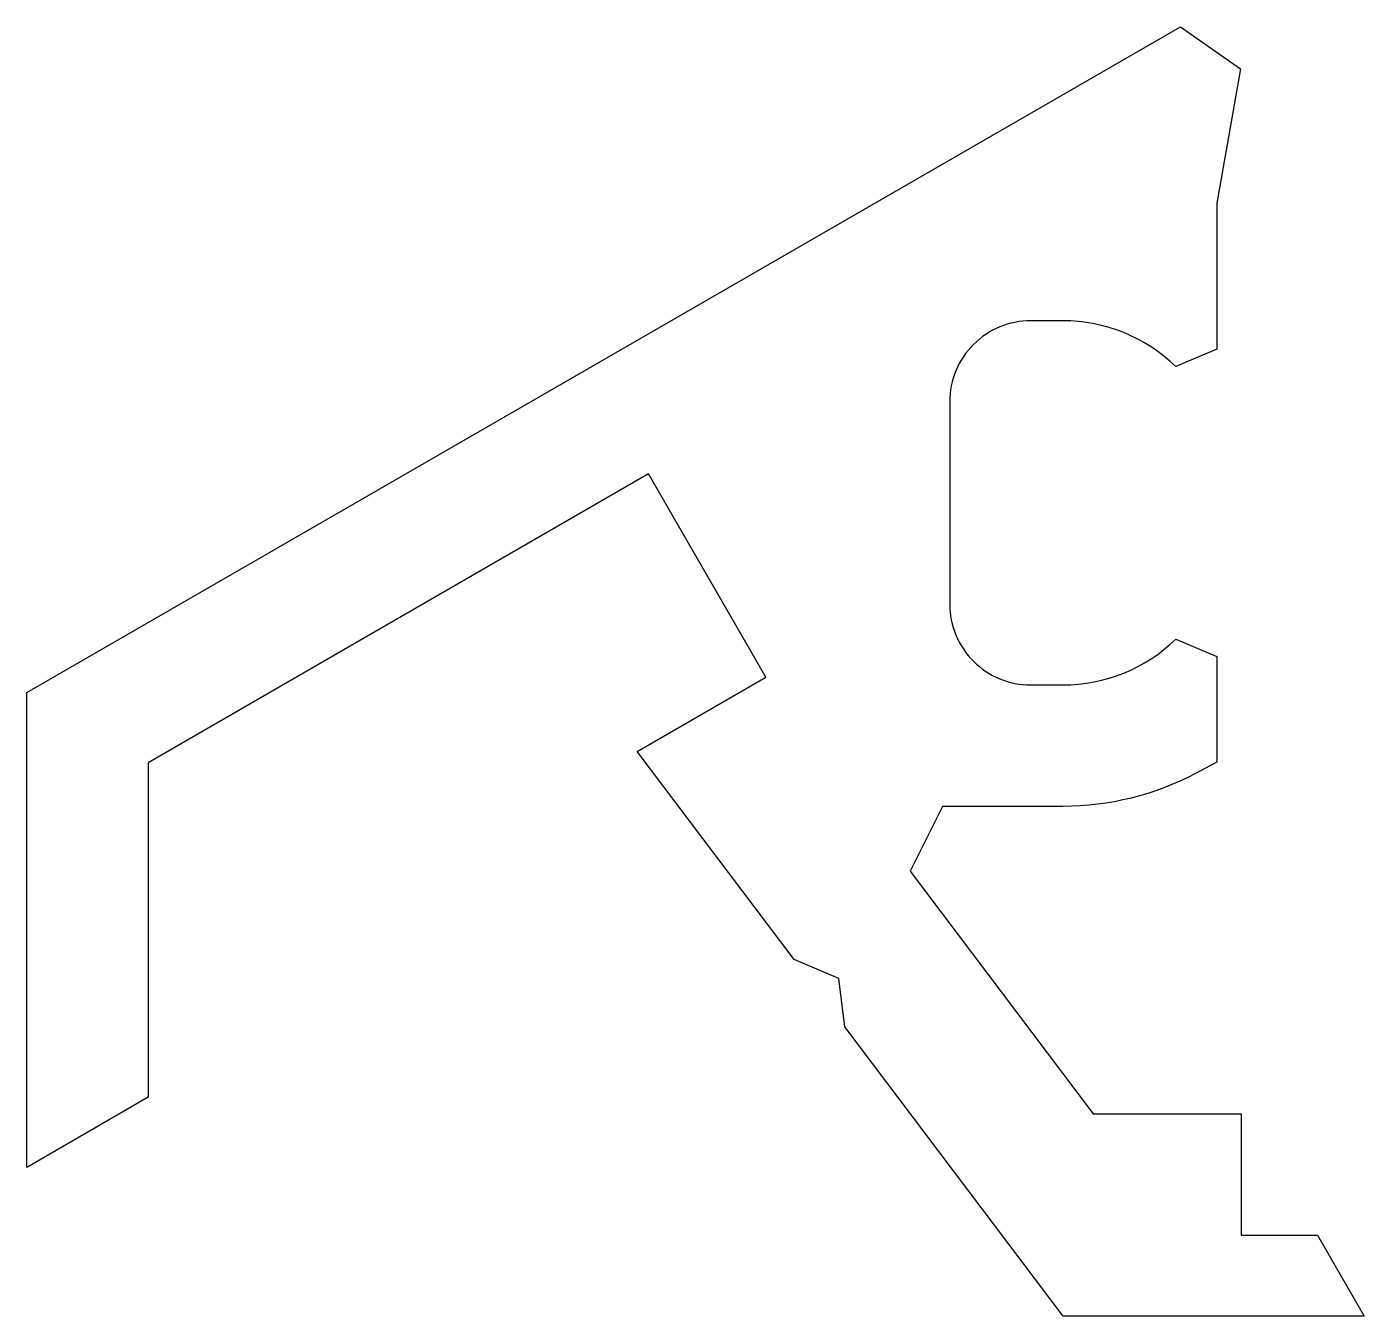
# Model space of a CAD drawing. Header units: millimetres. Extents: x -15 to 1.5, y -1 to 14.9.
import ezdxf

# ---------------------------------------------------------------- set-up
doc = ezdxf.new("R2010")
doc.units = ezdxf.units.MM

msp = doc.modelspace()

# ---------------------------------------------------------------- linework, layer by layer
msp.add_lwpolyline([(-5.522, 3.408), (-7.459, 5.979), (-5.872, 6.895), (-7.322, 9.407), (-13.5, 5.84), (-13.5, 1.706), (-15, 0.84), (-15, 6.706), (-0.75, 14.933), (-0.008, 14.413), (-0.3, 12.755), (-0.3, 10.95), (-0.809, 10.735, 0.195107), (-2.202, 11.3), (-2.6, 11.3, 0.414214), (-3.6, 10.3), (-3.6, 7.8, 0.414214), (-2.6, 6.8), (-2.202, 6.8, 0.195107), (-0.809, 7.365), (-0.3, 7.15), (-0.3, 5.847), (-0.566, 5.706, -0.122203), (-2.202, 5.3), (-3.691, 5.3), (-4.09, 4.499), (-1.83, 1.5), (0, 1.5), (0, 0), (0.942, 0), (1.52, -1), (-2.2, -1), (-4.896, 2.578), (-4.969, 3.174), (-5.522, 3.408)], format="xyb", close=True)

doc.saveas('drawing.dxf')
